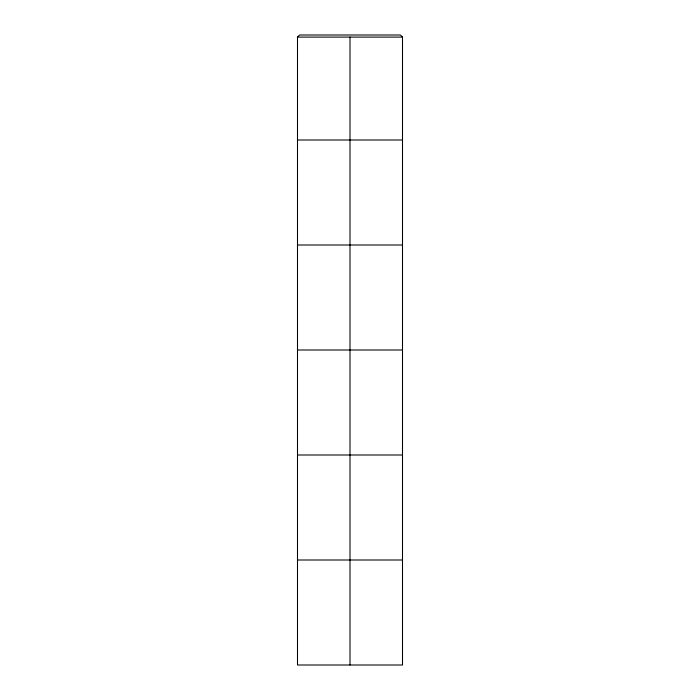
<?xml version="1.0" encoding="UTF-8"?>
<svg xmlns="http://www.w3.org/2000/svg" width="700" height="700" viewBox="0 0 700 700"><rect width="100%" height="100%" fill="white"/><g stroke="black" fill="none" stroke-linecap="round" stroke-linejoin="round"><path stroke-width="1.05" d="M297.5 37.1L299.6 35L400.4 35L402.5 37.1L402.5 665L297.5 665L297.5 37.1L402.5 37.1M297.5 140L402.5 140M297.5 245L402.5 245M297.5 350L402.5 350M297.5 455L402.5 455M297.5 560L402.5 560M350 37.1L350 665"/></g></svg>
